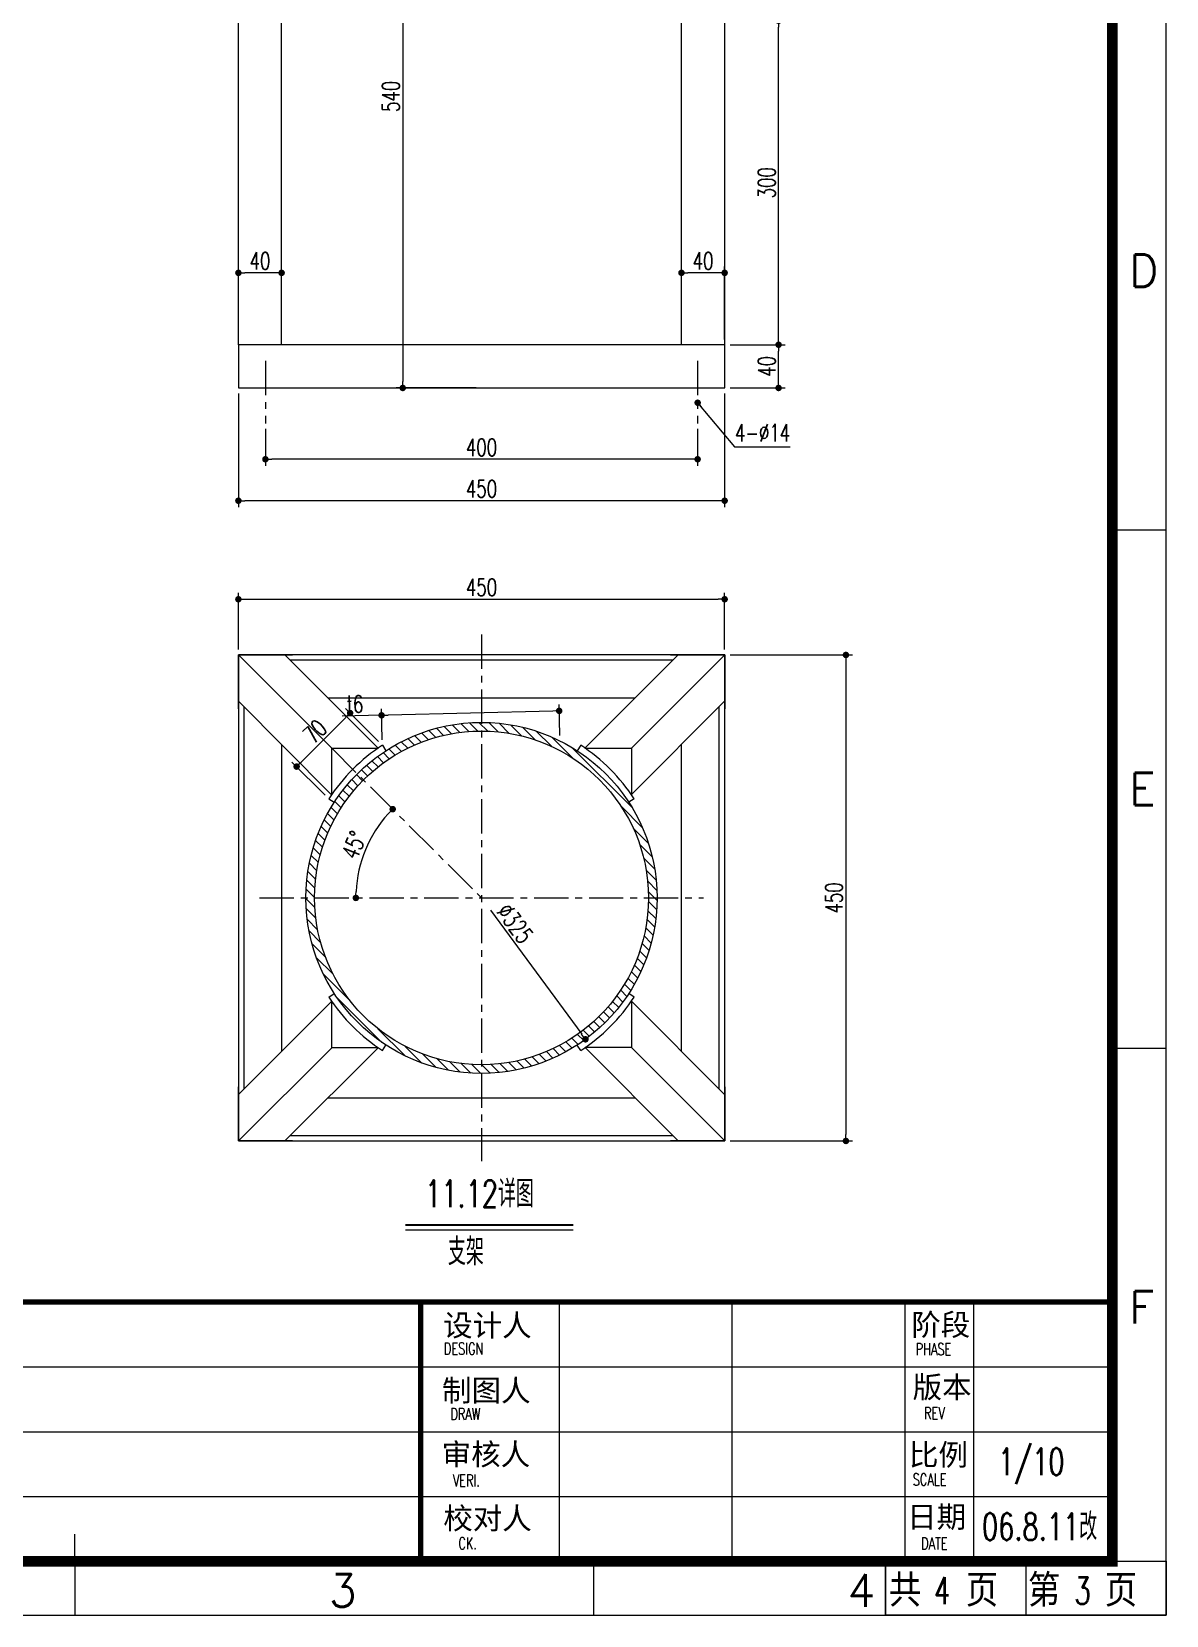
# Model space of a CAD drawing. Header units: millimetres. Extents: x 5291 to 15040, y -2201 to 1723.
# Drawn here: x 11440 to 12490, y -2201 to -735 of the extents above; entities that cross this region are included whole.
import ezdxf

# ---------------------------------------------------------------- set-up
doc = ezdxf.new("R2010")
doc.units = ezdxf.units.MM
doc.header["$LTSCALE"] = 0.5
doc.linetypes.add('CENTER', pattern=[50.8, 31.75, -6.35, 6.35, -6.35])
for name, color, linetype, lineweight in [('图层1', 7, 'Continuous', 5), ('图层2', 2, 'Continuous', 20), ('图层5', 3, 'CENTER', 5), ('图框', 7, 'Continuous', 9)]:
    doc.layers.add(name, color=color, linetype=linetype, lineweight=lineweight)
doc.styles.add('图框文字1', font='romans.shx', dxfattribs={"bigfont": 'hztxt.shx'})
doc.styles.add('图框文字2', font='SIMKAI.TTF')
doc.styles.add('样式 1', font='txt.shx', dxfattribs={"width": 0.7, "height": 16, "bigfont": 'hzdx.shx'})
doc.dimstyles.new('ISO-25', dxfattribs={"dimtxt": 13, "dimasz": 11, "dimexe": 6, "dimexo": 5, "dimgap": 4, "dimtad": 1, "dimtxsty": 'Standard', "dimcen": 2.5, "dimadec": 0, "dimazin": 0, "dimtfac": 1, "dimtmove": 0, "dimatfit": 3, "dimfxl": 0, "dimarcsym": 0})

# ---------------------------------------------------------------- blocks, each defined once
blk = doc.blocks.new('_Dot')
at = {"color": 0, "linetype": 'ByBlock', "lineweight": -2}
blk.add_line((-0.5, 0), (-1, 0), dxfattribs=at)
at = {"color": 0, "linetype": 'ByBlock', "const_width": 0.5}
blk.add_lwpolyline([(-0.25, 0, 1), (0.25, 0, 1)], format="xyb", close=True, dxfattribs=at)
blk = doc.blocks.new('*D35')
at = {"layer": 'Defpoints', "color": 0, "lineweight": 9}
for p in [(12081.6, -1260.2), (11631.6, -1311.8), (12081.6, -1311.8)]:
    blk.add_point(p, dxfattribs=at)
at = {"layer": '图层1', "color": 4, "lineweight": 9}
for p, q in [((11631.6, -1306.8), (11631.6, -1254.2)), ((11637.6, -1260.2), (12075.6, -1260.2)), ((12081.6, -1306.8), (12081.6, -1254.2))]:
    blk.add_line(p, q, dxfattribs=at)
at = {"layer": '图层1', "color": 4, "lineweight": 9, "xscale": 6, "yscale": 6, "zscale": 6, "rotation": 180}
blk.add_blockref('_Dot', (11631.6, -1260.2), dxfattribs=at)
at = {"layer": '图层1', "color": 4, "lineweight": 9, "xscale": 6, "yscale": 6, "zscale": 6}
blk.add_blockref('_Dot', (12081.6, -1260.2), dxfattribs=at)
at = {"layer": '图层1', "color": 4, "insert": (11856.6, -1249.2), "char_height": 16, "attachment_point": 5, "style": '样式 1'}
blk.add_mtext('450', dxfattribs=at)
blk = doc.blocks.new('*D36')
at = {"layer": 'Defpoints', "color": 0, "lineweight": 9}
for p in [(12081.6, -1311.8), (12081.6, -1761.8), (12193.8, -1761.8)]:
    blk.add_point(p, dxfattribs=at)
at = {"layer": '图层1', "color": 4, "lineweight": 9}
for p, q in [((12086.6, -1311.8), (12199.8, -1311.8)), ((12193.8, -1317.8), (12193.8, -1755.8)), ((12086.6, -1761.8), (12199.8, -1761.8))]:
    blk.add_line(p, q, dxfattribs=at)
at = {"layer": '图层1', "color": 4, "lineweight": 9, "xscale": 6, "yscale": 6, "zscale": 6}
for p, rotation in [((12193.8, -1311.8), 90), ((12193.8, -1761.8), 270)]:
    blk.add_blockref('_Dot', p, dxfattribs=dict(at, rotation=rotation))
at = {"layer": '图层1', "color": 4, "insert": (12182.8, -1536.8), "char_height": 16, "attachment_point": 5, "rotation": 90, "style": '样式 1'}
blk.add_mtext('450', dxfattribs=at)
blk = doc.blocks.new('*D37')
at = {"layer": 'Defpoints', "color": 0, "lineweight": 9}
for p in [(11760.4, -1405.8), (11952.8, -1667.7)]:
    blk.add_point(p, dxfattribs=at)
at = {"layer": '图层1', "color": 4, "lineweight": 9}
blk.add_line((11864.8, -1548), (11949.3, -1662.9), dxfattribs=at)
at = {"layer": '图层1', "color": 4, "lineweight": 9, "xscale": 6, "yscale": 6, "zscale": 6, "rotation": 306.29801124478}
blk.add_blockref('_Dot', (11952.8, -1667.7), dxfattribs=at)
at = {"layer": '图层1', "color": 4, "insert": (11887.6, -1560.4), "char_height": 16, "attachment_point": 5, "rotation": 306.298, "style": '样式 1'}
blk.add_mtext('∅325', dxfattribs=at)
blk = doc.blocks.new('图框(设计人)')
at = {"layer": '图框', "color": 5}
for p, q in [((12.8, 24), (12.8, 0)), ((28.8, 24), (28.8, 0)), ((44.8, 24), (44.8, 0)), ((51.17, 24), (51.17, 0)), ((12.8, 20.41), (12.8, 0)), ((0, 18), (64, 18)), ((0, 12), (64, 12)), ((0, 6), (64, 6))]:
    blk.add_line(p, q, dxfattribs=at)
at = {"layer": '图框', "color": 5, "const_width": 0.5}
blk.add_lwpolyline([(0, 0), (64, 0), (64, 24), (0, 24)], close=True, dxfattribs=at)
at = {"layer": '图框', "color": 4, "style": '图框文字2'}
for s, p in [('设计人', (2.08, 20.85)), ('阶段', (45.4, 20.91)), ('制图人', (1.98, 14.82)), ('版本', (45.52, 15.13)), ('审核人', (1.94, 8.91)), ('比例', (45.19, 8.87)), ('校对人', (2.09, 2.98)), ('日期', (45.02, 3.12))]:
    blk.add_text(s, height=2, dxfattribs=at).set_placement(p)
at = {"layer": '图框', "color": 3, "style": '图框文字1', "width": 0.7}
for s, p in [('DESIGN', (2.14, 19.14)), ('PHASE', (45.8, 19.1)), ('DRAW', (2.74, 13.09)), ('REV', (46.58, 13.17)), ('VERI.', (2.97, 6.94)), ('SCALE', (45.53, 7.03)), ('CK.', (3.49, 1.12)), ('DATE', (46.31, 1.11))]:
    blk.add_text(s, height=1.1, dxfattribs=at).set_placement(p)
blk = doc.blocks.new('图框(业主)')
at = {"layer": '图框', "color": 5}
for p, q in [((12.8, 24), (12.8, 0)), ((0, 18), (64, 18)), ((0, 12), (64, 12)), ((0, 6), (64, 6))]:
    blk.add_line(p, q, dxfattribs=at)
at = {"layer": '图框', "color": 5, "const_width": 0.5}
blk.add_lwpolyline([(0, 0), (64, 0), (64, 24), (0, 24)], close=True, dxfattribs=at)
at = {"layer": '图框', "color": 4, "style": '图框文字2'}
for s, p in [('业    主', (1.1, 21.13)), ('项目名称', (1.1, 15.13)), ('图纸名称', (0.96, 8.95)), ('图   号', (1.14, 2.98))]:
    blk.add_text(s, height=2, dxfattribs=at).set_placement(p)
at = {"layer": '图框', "color": 3, "style": '图框文字1', "width": 0.7}
for s, height, p in [('CLIENT/OWNER', 0.9, (1.3, 19.15)), ('PROJECT', 1.1, (1.32, 12.69)), ('DRAWING NAME', 1.1, (1.34, 6.95)), (' SHT. NO. ', 1.1, (0.79, 1.11))]:
    blk.add_text(s, height=height, dxfattribs=at).set_placement(p)
blk = doc.blocks.new('图框(A4)')
at = {"layer": '图框'}
for p, q in [((396.99, 442.59), (401.99, 442.59)), ((396.99, 394.59), (401.99, 394.59)), ((300.99, 347.09), (300.99, 349.59)), ((300.99, 347.09), (300.99, 342.09)), ((348.99, 347.09), (348.99, 342.09)), ((375.99, 347.09), (375.99, 342.09)), ((388.99, 347.09), (388.99, 342.09))]:
    blk.add_line(p, q, dxfattribs=at)
for points in [[(191.99, 342.09), (401.99, 342.09), (401.99, 639.09), (191.99, 639.09)], [(375.99, 347.09), (401.99, 347.09), (401.99, 342.09), (375.99, 342.09)]]:
    blk.add_lwpolyline(points, close=True, dxfattribs=at)
at = {"layer": '图框', "color": 5, "const_width": 1}
blk.add_lwpolyline([(204.99, 347.09), (396.99, 347.09), (396.99, 634.09), (204.99, 634.09)], close=True, dxfattribs=at)
at = {"layer": '图框', "style": '图框文字1'}
for s, p in [('D', (398.55, 465.1)), ('E', (398.55, 417.1)), ('F', (398.55, 369.1)), ('共  页', (376.32, 342.89)), ('第  页', (389.18, 342.89)), ('3', (324.49, 342.89)), ('4', (372.49, 342.89))]:
    blk.add_text(s, height=3, dxfattribs=at).set_placement(p)
blk = doc.blocks.new('*D160')
at = {"layer": 'Defpoints', "color": 0, "lineweight": 9}
for p in [(12081.6, -1024.6), (12131.5, -1024.6), (12081.6, -1064.6)]:
    blk.add_point(p, dxfattribs=at)
at = {"layer": '图层1', "color": 4, "lineweight": 9}
for p, q in [((12086.6, -1024.6), (12137.5, -1024.6)), ((12131.5, -1058.6), (12131.5, -1030.6)), ((12086.6, -1064.6), (12137.5, -1064.6))]:
    blk.add_line(p, q, dxfattribs=at)
at = {"layer": '图层1', "color": 4, "lineweight": 9, "xscale": 6, "yscale": 6, "zscale": 6}
for p, rotation in [((12131.5, -1024.6), 90), ((12131.5, -1064.6), 270)]:
    blk.add_blockref('_Dot', p, dxfattribs=dict(at, rotation=rotation))
at = {"layer": '图层1', "color": 4, "lineweight": 9, "insert": (12120.5, -1044.6), "char_height": 16, "attachment_point": 5, "rotation": 90, "style": '样式 1'}
blk.add_mtext('40', dxfattribs=at)
blk = doc.blocks.new('*D161')
at = {"layer": 'Defpoints', "color": 0, "lineweight": 9}
for p in [(12081.6, -724.6), (12131.5, -724.6), (12081.6, -1024.6)]:
    blk.add_point(p, dxfattribs=at)
at = {"layer": '图层1', "color": 4, "lineweight": 9}
for p, q in [((12086.6, -724.6), (12137.5, -724.6)), ((12131.5, -1018.6), (12131.5, -730.6)), ((12086.6, -1024.6), (12137.5, -1024.6))]:
    blk.add_line(p, q, dxfattribs=at)
at = {"layer": '图层1', "color": 4, "lineweight": 9, "xscale": 6, "yscale": 6, "zscale": 6}
for p, rotation in [((12131.5, -724.6), 90), ((12131.5, -1024.6), 270)]:
    blk.add_blockref('_Dot', p, dxfattribs=dict(at, rotation=rotation))
at = {"layer": '图层1', "color": 4, "lineweight": 9, "insert": (12120.5, -874.6), "char_height": 16, "attachment_point": 5, "rotation": 90, "style": '样式 1'}
blk.add_mtext('300', dxfattribs=at)
blk = doc.blocks.new('*D164')
at = {"layer": 'Defpoints', "color": 0, "lineweight": 9}
for p in [(12041.6, -958), (12041.6, -1024.6), (12081.6, -1024.6)]:
    blk.add_point(p, dxfattribs=at)
at = {"layer": '图层1', "color": 4, "lineweight": 9}
for p, q in [((12041.6, -1019.6), (12041.6, -952)), ((12081.6, -1019.6), (12081.6, -952)), ((12075.6, -958), (12047.6, -958))]:
    blk.add_line(p, q, dxfattribs=at)
at = {"layer": '图层1', "color": 4, "lineweight": 9, "xscale": 6, "yscale": 6, "zscale": 6, "rotation": 180}
blk.add_blockref('_Dot', (12041.6, -958), dxfattribs=at)
at = {"layer": '图层1', "color": 4, "lineweight": 9, "xscale": 6, "yscale": 6, "zscale": 6}
blk.add_blockref('_Dot', (12081.6, -958), dxfattribs=at)
at = {"layer": '图层1', "color": 4, "lineweight": 9, "insert": (12061.6, -947), "char_height": 16, "attachment_point": 5, "style": '样式 1'}
blk.add_mtext('40', dxfattribs=at)
blk = doc.blocks.new('*D165')
at = {"layer": 'Defpoints', "color": 0, "lineweight": 9}
for p in [(11631.6, -958), (11631.6, -1024.6), (11671.6, -1024.6)]:
    blk.add_point(p, dxfattribs=at)
at = {"layer": '图层1', "color": 4, "lineweight": 9}
for p, q in [((11631.6, -1019.6), (11631.6, -952)), ((11671.6, -1019.6), (11671.6, -952)), ((11665.6, -958), (11637.6, -958))]:
    blk.add_line(p, q, dxfattribs=at)
at = {"layer": '图层1', "color": 4, "lineweight": 9, "xscale": 6, "yscale": 6, "zscale": 6, "rotation": 180}
blk.add_blockref('_Dot', (11631.6, -958), dxfattribs=at)
at = {"layer": '图层1', "color": 4, "lineweight": 9, "xscale": 6, "yscale": 6, "zscale": 6}
blk.add_blockref('_Dot', (11671.6, -958), dxfattribs=at)
at = {"layer": '图层1', "color": 4, "lineweight": 9, "insert": (11651.6, -947), "char_height": 16, "attachment_point": 5, "style": '样式 1'}
blk.add_mtext('40', dxfattribs=at)
blk = doc.blocks.new('*D166')
at = {"layer": 'Defpoints', "color": 0, "lineweight": 9}
for p in [(11631.6, -1064.6), (12081.6, -1064.6), (11631.6, -1169)]:
    blk.add_point(p, dxfattribs=at)
at = {"layer": '图层1', "color": 4, "lineweight": 9}
for p, q in [((11631.6, -1069.6), (11631.6, -1175)), ((12081.6, -1069.6), (12081.6, -1175)), ((12075.6, -1169), (11637.6, -1169))]:
    blk.add_line(p, q, dxfattribs=at)
at = {"layer": '图层1', "color": 4, "lineweight": 9, "xscale": 6, "yscale": 6, "zscale": 6, "rotation": 180}
blk.add_blockref('_Dot', (11631.6, -1169), dxfattribs=at)
at = {"layer": '图层1', "color": 4, "lineweight": 9, "xscale": 6, "yscale": 6, "zscale": 6}
blk.add_blockref('_Dot', (12081.6, -1169), dxfattribs=at)
at = {"layer": '图层1', "color": 4, "lineweight": 9, "insert": (11856.6, -1158), "char_height": 16, "attachment_point": 5, "style": '样式 1'}
blk.add_mtext('450', dxfattribs=at)
blk = doc.blocks.new('*D167')
at = {"layer": 'Defpoints', "color": 0, "lineweight": 9}
for p in [(11656.6, -1097.4), (12056.6, -1097.4), (11656.6, -1130.6)]:
    blk.add_point(p, dxfattribs=at)
at = {"layer": '图层1', "color": 4, "lineweight": 9}
for p, q in [((11656.6, -1102.4), (11656.6, -1136.6)), ((12056.6, -1102.4), (12056.6, -1136.6)), ((12050.6, -1130.6), (11662.6, -1130.6))]:
    blk.add_line(p, q, dxfattribs=at)
at = {"layer": '图层1', "color": 4, "lineweight": 9, "xscale": 6, "yscale": 6, "zscale": 6, "rotation": 180}
blk.add_blockref('_Dot', (11656.6, -1130.6), dxfattribs=at)
at = {"layer": '图层1', "color": 4, "lineweight": 9, "xscale": 6, "yscale": 6, "zscale": 6}
blk.add_blockref('_Dot', (12056.6, -1130.6), dxfattribs=at)
at = {"layer": '图层1', "color": 4, "lineweight": 9, "insert": (11856.6, -1119.6), "char_height": 16, "attachment_point": 5, "style": '样式 1'}
blk.add_mtext('400', dxfattribs=at)
blk = doc.blocks.new('*D174')
at = {"layer": 'Defpoints', "color": 0, "lineweight": 9}
for p in [(11764.8, -1395.4), (11685.5, -1415.2), (11715.3, -1445)]:
    blk.add_point(p, dxfattribs=at)
at = {"layer": '图层1', "color": 4, "lineweight": 9}
for p, q in [((11761.3, -1391.9), (11730.8, -1361.4)), ((11730.8, -1369.9), (11689.7, -1411)), ((11711.8, -1441.5), (11681.2, -1411))]:
    blk.add_line(p, q, dxfattribs=at)
at = {"layer": '图层1', "color": 4, "lineweight": 9, "xscale": 6, "yscale": 6, "zscale": 6}
for p, rotation in [((11735, -1365.6), 45.00354804810891), ((11685.5, -1415.2), 225.0035480481089)]:
    blk.add_blockref('_Dot', p, dxfattribs=dict(at, rotation=rotation))
at = {"layer": '图层1', "color": 4, "lineweight": 9, "insert": (11702.5, -1382.6), "char_height": 16, "attachment_point": 5, "rotation": 45.0035, "style": '样式 1'}
blk.add_mtext('70', dxfattribs=at)
blk = doc.blocks.new('*D175')
at = {"layer": 'Defpoints', "color": 0, "lineweight": 9}
for p in [(11928.5, -1363.6), (11929.2, -1391.4), (11764.8, -1395.4)]:
    blk.add_point(p, dxfattribs=at)
at = {"layer": '图层1', "color": 4, "lineweight": 9}
for p, q in [((11764.7, -1390.4), (11764, -1361.7)), ((11929, -1386.4), (11928.3, -1357.6)), ((11764.1, -1367.7), (11727.5, -1368.6)), ((11922.5, -1363.8), (11770.1, -1367.5))]:
    blk.add_line(p, q, dxfattribs=at)
at = {"layer": '图层1', "color": 4, "lineweight": 9, "xscale": 6, "yscale": 6, "zscale": 6}
for p, rotation in [((11928.5, -1363.6), 1.426513144072693), ((11764.1, -1367.7), 181.4265131440727)]:
    blk.add_blockref('_Dot', p, dxfattribs=dict(at, rotation=rotation))
at = {"layer": '图层1', "color": 4, "lineweight": 9, "insert": (11739.5, -1357.3), "char_height": 16, "attachment_point": 5, "rotation": 1.4265, "style": '样式 1'}
blk.add_mtext('t6', dxfattribs=at)
blk = doc.blocks.new('*D176')
at = {"layer": 'Defpoints', "color": 0, "lineweight": 9}
for p in [(11717.9, -1398.1), (11755.9, -1478.6), (11651.3, -1536.8), (11856.6, -1536.8), (12062, -1536.8)]:
    blk.add_point(p, dxfattribs=at)
at = {"layer": '图层1', "color": 4, "lineweight": 9}
blk.add_arc((11856.6, -1536.8), 116.3, 137.9602, 177.046, dxfattribs=at)
at = {"layer": '图层1', "color": 4, "lineweight": 9, "xscale": 6, "yscale": 6, "zscale": 6}
for p, rotation in [((11774.4, -1454.6), 46.48182174160494), ((11740.3, -1536.8), 268.5243890785557)]:
    blk.add_blockref('_Dot', p, dxfattribs=dict(at, rotation=rotation))
at = {"layer": '图层1', "color": 4, "lineweight": 9, "insert": (11738.6, -1487.9), "char_height": 16, "attachment_point": 5, "rotation": 67.5031, "style": '样式 1'}
blk.add_mtext('45°', dxfattribs=at)
blk = doc.blocks.new('*D199')
at = {"layer": 'Defpoints', "color": 0, "lineweight": 9}
for p in [(11856.6, -524.6), (11783.7, -1064.6), (11856.6, -1064.6)]:
    blk.add_point(p, dxfattribs=at)
at = {"layer": '图层1', "color": 4, "lineweight": 9}
for p, q in [((11851.6, -524.6), (11777.7, -524.6)), ((11783.7, -530.6), (11783.7, -1058.6)), ((11851.6, -1064.6), (11777.7, -1064.6))]:
    blk.add_line(p, q, dxfattribs=at)
at = {"layer": '图层1', "color": 4, "lineweight": 9, "xscale": 6, "yscale": 6, "zscale": 6}
for p, rotation in [((11783.7, -524.6), 90), ((11783.7, -1064.6), 270)]:
    blk.add_blockref('_Dot', p, dxfattribs=dict(at, rotation=rotation))
at = {"layer": '图层1', "color": 4, "lineweight": 9, "insert": (11772.7, -794.6), "char_height": 16, "attachment_point": 5, "rotation": 90, "style": '样式 1'}
blk.add_mtext('540', dxfattribs=at)

msp = doc.modelspace()

# ---------------------------------------------------------------- hatches: boundary and pattern name
at = {"layer": '图层1', "lineweight": 9}
h = msp.add_hatch(dxfattribs=at)
h.set_pattern_fill('ANSI31', scale=2, angle=90, style=0)
h.set_pattern_definition([(135, (1583.711, 3499.1126), (-4.490128, -4.490128), [])])
h.paths.add_polyline_path([(11856.61, -1382.26), (11856.61, -1374.26, 0.4142136), (11694.11, -1536.76, 0.0000093), (11694.11, -1536.76), (11702.11, -1536.76, -0.4142245)])
h.paths.add_polyline_path([(11856.61, -1374.26), (11856.61, -1382.26, -0.4142042), (12011.11, -1536.75), (12019.11, -1536.75, 0.4142042)])
h.paths.add_polyline_path([(11702.11, -1536.76), (11694.11, -1536.76, 0.4142026), (11856.61, -1699.26), (11856.61, -1691.26, -0.4142026)])
h.paths.add_polyline_path([(12019.11, -1536.79), (12019.1, -1536.79), (12019.1, -1536.75), (12011.11, -1536.75, -0.4142229), (11856.61, -1691.26), (11856.61, -1699.26, 0.4141515)])

# ---------------------------------------------------------------- linework, layer by layer
at = {"layer": '图层1', "color": 7, "lineweight": 9}
for p, q in [((11764.84, -1395.45), (11768.1, -1400.48)), ((11948.39, -1395.44), (11945.12, -1400.48)), ((11715.29, -1445), (11720.32, -1448.26)), ((11997.94, -1444.99), (11992.9, -1448.26)), ((11715.29, -1628.55), (11720.32, -1625.28)), ((11997.94, -1628.54), (11992.9, -1625.27)), ((11764.84, -1678.09), (11768.11, -1673.06)), ((11948.39, -1678.09), (11945.13, -1673.06))]:
    msp.add_line(p, q, dxfattribs=at)
at = {"layer": '图层1', "color": 7, "lineweight": 30}
msp.add_line((11786.36, -1839.41), (11941.41, -1839.41), dxfattribs=at)
at = {"layer": '图层1', "color": 7, "lineweight": 13}
msp.add_line((11786.36, -1844.24), (11941.41, -1844.24), dxfattribs=at)
at = {"layer": '图层2', "color": 7}
for p, q in [((11631.61, -1024.57), (11631.61, -724.57)), ((11671.61, -1024.57), (11671.61, -724.57)), ((12041.61, -1024.57), (12041.61, -724.57)), ((12081.61, -1024.57), (12081.61, -724.57)), ((12081.61, -1024.57), (11631.61, -1024.57)), ((11631.61, -1024.57), (11631.61, -1064.57)), ((12081.61, -1064.57), (12081.61, -1024.57)), ((11631.61, -1064.57), (12081.61, -1064.57)), ((11631.61, -1311.77), (11681.61, -1311.77)), ((11631.61, -1361.77), (11631.61, -1311.77)), ((11717.94, -1398.1), (11631.61, -1311.77)), ((11760.87, -1398.1), (11674.54, -1311.77)), ((12038.66, -1311.77), (11952.34, -1398.09)), ((11995.28, -1398.09), (12081.61, -1311.77)), ((12031.61, -1311.77), (12081.61, -1311.77)), ((12081.61, -1311.77), (12081.61, -1361.77)), ((11631.61, -1354.7), (11717.84, -1441.18)), ((11995.28, -1441), (12081.59, -1354.7)), ((11717.94, -1398.1), (11760.87, -1398.1)), ((11717.94, -1441.04), (11717.94, -1398.1)), ((11952.34, -1398.09), (11995.28, -1398.09)), ((11995.28, -1398.09), (11995.28, -1441.02)), ((11717.95, -1632.51), (11631.61, -1718.82)), ((11717.95, -1675.44), (11717.95, -1632.51)), ((11995.29, -1632.5), (11995.29, -1675.43)), ((12081.59, -1718.82), (11995.38, -1632.36)), ((11717.95, -1675.44), (11631.61, -1761.77)), ((11674.54, -1761.75), (11761.1, -1675.44)), ((11760.88, -1675.44), (11717.95, -1675.44)), ((11952.36, -1675.43), (12038.66, -1761.75)), ((11995.29, -1675.43), (11952.36, -1675.43)), ((11995.29, -1675.43), (12081.61, -1761.77)), ((11631.61, -1761.77), (11631.61, -1711.77)), ((12081.61, -1711.77), (12081.61, -1761.77)), ((11681.61, -1761.77), (11631.61, -1761.77)), ((12081.61, -1761.77), (12031.61, -1761.77))]:
    msp.add_line(p, q, dxfattribs=at)
for points in [[(11906.61, -1761.77), (12081.61, -1761.77), (12081.61, -1565.26), (12081.61, -1311.77), (11631.61, -1311.77), (11631.61, -1565.26), (11631.61, -1761.77), (11906.61, -1761.77)], [(12033.64, -1316.77), (11679.54, -1316.77)], [(11636.61, -1359.7), (11636.61, -1565.26), (11636.61, -1713.82)], [(11998.67, -1351.77), (11714.54, -1351.77)], [(12076.61, -1713.83), (12076.61, -1565.26), (12076.61, -1359.68)], [(11671.61, -1394.81), (11671.61, -1565.26), (11671.61, -1678.83)], [(12041.61, -1678.72), (12041.61, -1565.26), (12041.61, -1394.68)], [(11714.63, -1721.77), (11906.61, -1721.77), (11998.68, -1721.77)], [(11679.53, -1756.77), (11906.61, -1756.77), (12033.68, -1756.77)]]:
    msp.add_lwpolyline(points, dxfattribs=at)
for radius in [162.5, 154.5]:
    msp.add_circle((11856.61, -1536.76), radius, dxfattribs=at)
for centre, start, end in [((11856.61, -1536.76), 123.00303, 147.00407), ((11856.62, -1536.77), 33.00303, 57.00407), ((11856.6, -1536.77), 213.00303, 237.00407), ((11856.61, -1536.78), 303.00303, 327.00407)]:
    msp.add_arc(centre, 168.5, start, end, dxfattribs=at)
at = {"layer": '图层5', "color": 7, "ltscale": 2}
for p, q in [((11656.61, -1039.57), (11656.61, -1097.43)), ((12056.61, -1039.57), (12056.61, -1097.43)), ((11856.61, -1292.91), (11856.61, -1780.63)), ((11717.94, -1398.1), (11856.61, -1536.76)), ((11651.27, -1536.78), (12061.96, -1536.76))]:
    msp.add_line(p, q, dxfattribs=at)

# ---------------------------------------------------------------- block references
at = {"color": 7, "xscale": 10, "yscale": 10, "zscale": 10}
for name, p in [('图框(业主)', (11160.32, -2151.05)), ('图框(设计人)', (11800.32, -2151.05))]:
    msp.add_blockref(name, p, dxfattribs=at)
at = {"layer": '图框', "color": 7, "xscale": 10, "yscale": 10, "zscale": 10}
msp.add_blockref('图框(A4)', (8470.4, -5621.95), dxfattribs=at)

# ---------------------------------------------------------------- texts
at = {"layer": '图层1', "color": 7, "attachment_point": 1, "style": '样式 1'}
for s, insert, char_height, width in [('{\\C4;4-%%C14}', (12091.25, -1098.1), 16, 67.7257), ('{\\C4;11.12详图}', (11804.32, -1798.23), 25, 162.4503), ('{\\C4;支架}', (11825.5, -1851.84), 25, 162.4503), ('1/10', (12334.62, -2046.36), 25, 147.2924), ('06.8.11改', (12319.7, -2106.36), 25, 110.2932), ('4', (12275.3, -2165.8), 25, 147.2924), ('3', (12405.3, -2165.8), 25, 147.2924)]:
    msp.add_mtext(s, dxfattribs=dict(at, insert=insert, char_height=char_height, width=width))

# ---------------------------------------------------------------- dimensions: what is measured, and where the dimension line sits
at = {"layer": '图层1', "color": 7, "lineweight": 9}
for base, p1, p2, override, picture, middle in [((11783.67, -1064.57), (11856.57, -524.57), (11856.61, -1064.57), {"dimtxt": 16, "dimasz": 6, "dimgap": 3, "dimdec": 1, "dimtxsty": '样式 1', "dimblk": 'Dot', "dimcen": 6, "dimclrd": 4, "dimclre": 4, "dimclrt": 4, "dimtdec": 1, "dimldrblk": 'Dot', "dimlwd": 9, "dimlwe": 9}, '*D199', (11772.67, -794.57)), ((12131.51, -724.57), (12081.61, -1024.57), (12081.61, -724.57), {"dimtxt": 16, "dimasz": 6, "dimgap": 3, "dimdec": 1, "dimtxsty": '样式 1', "dimblk": 'Dot', "dimcen": 6, "dimclrd": 4, "dimclre": 4, "dimclrt": 4, "dimtdec": 1, "dimtmove": 1, "dimldrblk": 'Dot', "dimlwd": 9, "dimlwe": 9}, '*D161', (12120.51, -874.57)), ((12131.51, -1024.57), (12081.61, -1064.57), (12081.61, -1024.57), {"dimtxt": 16, "dimasz": 6, "dimgap": 3, "dimdec": 1, "dimtxsty": '样式 1', "dimblk": 'Dot', "dimcen": 6, "dimclrd": 4, "dimclre": 4, "dimclrt": 4, "dimtdec": 1, "dimldrblk": 'Dot', "dimlwd": 9, "dimlwe": 9}, '*D160', (12120.51, -1044.57))]:
    dim = msp.add_linear_dim(base=base, p1=p1, p2=p2, angle=90, dimstyle='ISO-25', override=override, dxfattribs=at)
    dim.commit()
    dim.dimension.update_dxf_attribs({"geometry": picture, "text_midpoint": middle})
for base, p1, p2, picture, middle in [((11631.61, -958.03), (11671.61, -1024.57), (11631.61, -1024.57), '*D165', (11651.61, -947.03)), ((12041.61, -958.03), (12081.61, -1024.57), (12041.61, -1024.57), '*D164', (12061.61, -947.03)), ((11631.61, -1169), (12081.61, -1064.57), (11631.61, -1064.57), '*D166', (11856.61, -1158)), ((11656.61, -1130.58), (12056.61, -1097.43), (11656.61, -1097.43), '*D167', (11856.61, -1119.58))]:
    dim = msp.add_linear_dim(base=base, p1=p1, p2=p2, dimstyle='ISO-25', override={"dimtxt": 16, "dimasz": 6, "dimgap": 3, "dimdec": 1, "dimtxsty": '样式 1', "dimblk": 'Dot', "dimcen": 6, "dimclrd": 4, "dimclre": 4, "dimclrt": 4, "dimtdec": 1, "dimldrblk": 'Dot', "dimlwd": 9, "dimlwe": 9}, dxfattribs=at)
    dim.commit()
    dim.dimension.update_dxf_attribs({"geometry": picture, "text_midpoint": middle})
at = {"layer": '图层1', "color": 7}
dim = msp.add_linear_dim(base=(12081.61, -1260.18), p1=(11631.61, -1311.77), p2=(12081.61, -1311.77), dimstyle='ISO-25', override={"dimtxt": 16, "dimasz": 6, "dimgap": 3, "dimdec": 1, "dimtxsty": '样式 1', "dimblk": 'Dot', "dimcen": 6, "dimclrd": 4, "dimclre": 4, "dimclrt": 4, "dimtdec": 1, "dimldrblk": 'Dot', "dimlwd": 9, "dimlwe": 9}, dxfattribs=at)
dim.commit()
dim.dimension.update_dxf_attribs({"geometry": '*D35', "text_midpoint": (11856.61, -1249.18)})
dim = msp.add_linear_dim(base=(12193.82, -1761.77), p1=(12081.61, -1311.77), p2=(12081.61, -1761.77), angle=90, dimstyle='ISO-25', override={"dimtxt": 16, "dimasz": 6, "dimgap": 3, "dimdec": 1, "dimtxsty": '样式 1', "dimblk": 'Dot', "dimcen": 6, "dimclrd": 4, "dimclre": 4, "dimclrt": 4, "dimtdec": 1, "dimldrblk": 'Dot', "dimlwd": 9, "dimlwe": 9}, dxfattribs=at)
dim.commit()
dim.dimension.update_dxf_attribs({"geometry": '*D36', "text_midpoint": (12193.82, -1536.77), "dimtype": 160})
at = {"layer": '图层1', "color": 7, "lineweight": 9}
dim = msp.add_linear_dim(base=(11928.48, -1363.6), p1=(11764.84, -1395.45), p2=(11929.17, -1391.35), angle=1.42651, text='t6', dimstyle='ISO-25', override={"dimtxt": 16, "dimasz": 6, "dimgap": 3, "dimdec": 1, "dimtxsty": '样式 1', "dimblk": 'Dot', "dimcen": 6, "dimclrd": 4, "dimclre": 4, "dimclrt": 4, "dimtdec": 1, "dimldrblk": 'Dot', "dimlwd": 9, "dimlwe": 9}, dxfattribs=at)
dim.commit()
dim.dimension.update_dxf_attribs({"geometry": '*D175', "text_midpoint": (11739.82, -1368.3), "dimtype": 161})
dim = msp.add_aligned_dim(p1=(11764.84, -1395.45), p2=(11715.29, -1445), distance=-42.14, text='70', dimstyle='ISO-25', override={"dimtxt": 16, "dimasz": 6, "dimgap": 3, "dimdec": 1, "dimtxsty": '样式 1', "dimblk": 'Dot', "dimcen": 6, "dimclrd": 4, "dimclre": 4, "dimclrt": 4, "dimtdec": 1, "dimldrblk": 'Dot', "dimlwd": 9, "dimlwe": 9}, dxfattribs=at)
dim.commit()
dim.dimension.update_dxf_attribs({"geometry": '*D174', "text_midpoint": (11702.48, -1382.65)})
dim = msp.add_angular_dim_2l(base=(11755.92, -1478.63), line1=((11651.27, -1536.78), (12061.96, -1536.76)), line2=((11717.94, -1398.1), (11856.61, -1536.76)), dimstyle='ISO-25', override={"dimtxt": 16, "dimasz": 6, "dimgap": 3, "dimdec": 1, "dimtxsty": '样式 1', "dimblk": 'Dot', "dimcen": 6, "dimclrd": 4, "dimclre": 4, "dimclrt": 4, "dimtdec": 1, "dimldrblk": 'Dot', "dimlwd": 9, "dimlwe": 9}, dxfattribs=at)
dim.commit()
dim.dimension.update_dxf_attribs({"geometry": '*D176', "text_midpoint": (11738.63, -1487.9)})
at = {"layer": '图层1', "color": 7}
dim = msp.add_diameter_dim_2p(p1=(11760.42, -1405.79), p2=(11952.81, -1667.72), dimstyle='ISO-25', override={"dimtxt": 16, "dimasz": 6, "dimgap": 3, "dimdec": 1, "dimtxsty": '样式 1', "dimblk": 'Dot', "dimcen": 6, "dimclrd": 4, "dimclre": 4, "dimclrt": 4, "dimtdec": 1, "dimldrblk": 'Dot', "dimlwd": 9, "dimlwe": 9}, dxfattribs=at)
dim.commit()
dim.dimension.update_dxf_attribs({"geometry": '*D37', "text_midpoint": (11878.77, -1566.93), "dimtype": 163})

# ---------------------------------------------------------------- leaders
msp.add_leader([(12056.61, -1078.25), (12090.61, -1118.96), (12142.23, -1118.96)], dimstyle='ISO-25', override={"dimtxt": 16, "dimasz": 6, "dimgap": 3, "dimtad": 0, "dimdec": 1, "dimtxsty": '样式 1', "dimcen": 6, "dimclrd": 4, "dimclre": 4, "dimclrt": 4, "dimtdec": 1, "dimldrblk": 'Dot', "dimlwd": 9, "dimlwe": 9}, dxfattribs=at)

doc.saveas('drawing.dxf')
